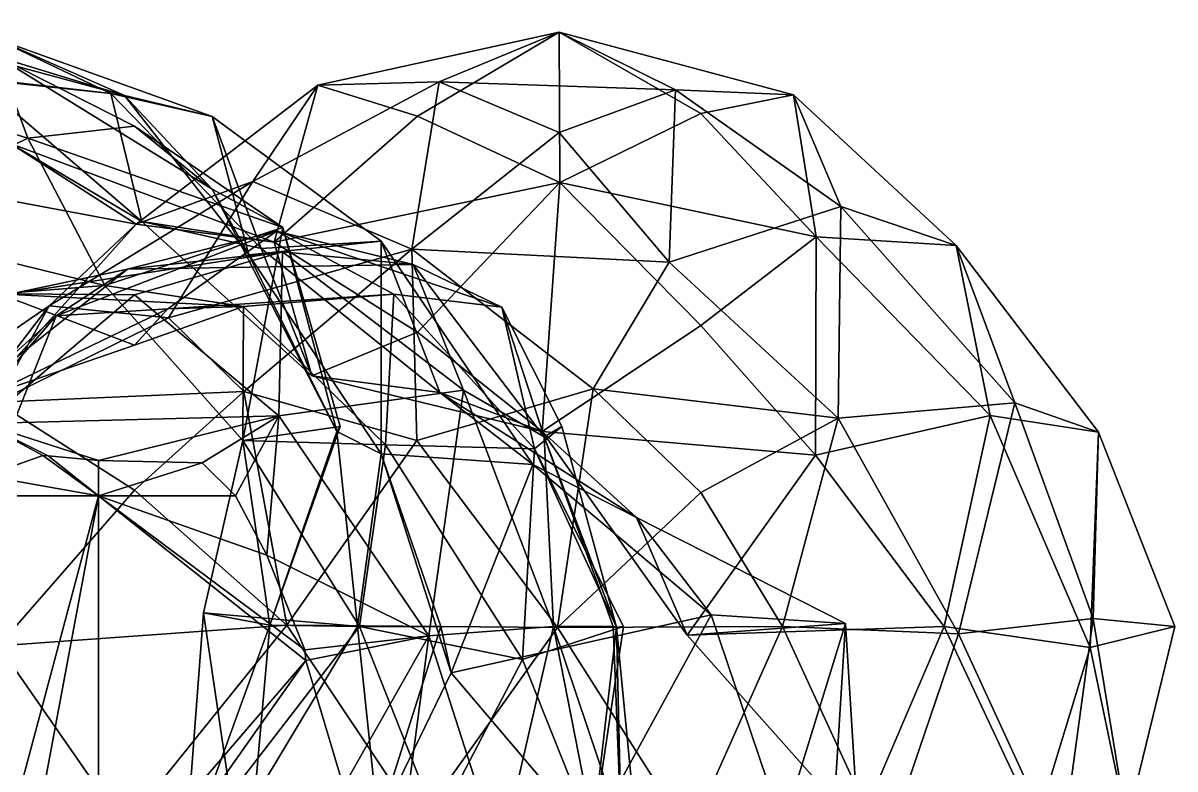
# Model space of a CAD drawing. Extents: x 290083 to 295691, y 4553739 to 4561622.
# Drawn here: x 290263.3 to 290365.8, y 4561388.8 to 4561455.2 of the extents above; entities that cross this region are included whole.
import ezdxf

# ---------------------------------------------------------------- set-up
doc = ezdxf.new("R2010")
doc.units = 0
doc.layers.add('Au_ppm_Pref_-_0_3', color=7, linetype='CONTINUOUS')

msp = doc.modelspace()

# ---------------------------------------------------------------- linework, layer by layer
at = {"layer": 'Au_ppm_Pref_-_0_3'}
for points in [[(290261, 4561452.15, 1597.88), (290248.52, 4561455.16, 1591.64), (290272.31, 4561448.72, 1591.9)], [(290272.31, 4561448.72, 1591.9), (290248.52, 4561455.16, 1591.64), (290260.7, 4561453.81, 1585.74)], [(290298.41, 4561446.88, 1565.31), (290289.52, 4561449.64, 1562.04), (290311, 4561454.34, 1562.05)], [(290311, 4561454.34, 1562.05), (290289.52, 4561449.64, 1562.04), (290300.33, 4561449.94, 1556.85)], [(290311, 4561454.34, 1562.05), (290311.06, 4561440.97, 1569), (290298.41, 4561446.88, 1565.31)], [(290311, 4561454.34, 1562.05), (290300.33, 4561449.94, 1556.85), (290321.37, 4561449.21, 1556.94)], [(290323.61, 4561447.11, 1565.39), (290311.06, 4561440.97, 1569), (290311, 4561454.34, 1562.05)], [(290311, 4561454.34, 1562.05), (290331.88, 4561448.77, 1562.04), (290323.61, 4561447.11, 1565.39)], [(290331.88, 4561448.77, 1562.04), (290311, 4561454.34, 1562.05), (290321.37, 4561449.21, 1556.94)], [(290247.48, 4561451.4, 1579.77), (290271.09, 4561448.88, 1580.87), (290260.7, 4561453.81, 1585.74)], [(290272.31, 4561448.72, 1591.9), (290260.7, 4561453.81, 1585.74), (290280.13, 4561446.85, 1585.8)], [(290280.13, 4561446.85, 1585.8), (290260.7, 4561453.81, 1585.74), (290271.09, 4561448.88, 1580.87)], [(290261, 4561452.15, 1597.88), (290263.71, 4561444.91, 1604.77), (290250.84, 4561448.87, 1602.95)], [(290280.13, 4561440.37, 1597.68), (290273.21, 4561445.98, 1600.65), (290261, 4561452.15, 1597.88)], [(290280.13, 4561440.37, 1597.68), (290261, 4561452.15, 1597.88), (290272.31, 4561448.72, 1591.9)], [(290261, 4561452.15, 1597.88), (290273.21, 4561445.98, 1600.65), (290263.71, 4561444.91, 1604.77)], [(290258.97, 4561450.29, 1574.68), (290271.09, 4561448.88, 1580.87), (290247.48, 4561451.4, 1579.77)], [(290262.17, 4561444.45, 1568.12), (290273.86, 4561437.51, 1573.82), (290258.97, 4561450.29, 1574.68)], [(290258.97, 4561450.29, 1574.68), (290273.86, 4561437.51, 1573.82), (290271.09, 4561448.88, 1580.87)], [(290285.64, 4561435.67, 1567.99), (290273.36, 4561437.27, 1562.1), (290289.52, 4561449.64, 1562.04)], [(290289.52, 4561449.64, 1562.04), (290273.36, 4561437.27, 1562.1), (290283.73, 4561441.05, 1555.91)], [(290300.33, 4561449.94, 1556.85), (290289.52, 4561449.64, 1562.04), (290283.73, 4561441.05, 1555.91)], [(290300.33, 4561449.94, 1556.85), (290283.73, 4561441.05, 1555.91), (290297.9, 4561435.04, 1550.93)], [(290298.41, 4561446.88, 1565.31), (290285.64, 4561435.67, 1567.99), (290289.52, 4561449.64, 1562.04)], [(290300.33, 4561449.94, 1556.85), (290297.9, 4561435.04, 1550.93), (290311.01, 4561445.41, 1553.32)], [(290300.33, 4561449.94, 1556.85), (290311.01, 4561445.41, 1553.32), (290321.37, 4561449.21, 1556.94)], [(290320.8, 4561433.88, 1551.08), (290321.37, 4561449.21, 1556.94), (290311.01, 4561445.41, 1553.32)], [(290320.8, 4561433.88, 1551.08), (290336.1, 4561438.83, 1555.81), (290321.37, 4561449.21, 1556.94)], [(290331.88, 4561448.77, 1562.04), (290321.37, 4561449.21, 1556.94), (290336.1, 4561438.83, 1555.81)], [(290250.84, 4561448.87, 1602.95), (290263.71, 4561444.91, 1604.77), (290248.09, 4561437.31, 1609.58)], [(290280.13, 4561446.85, 1585.8), (290271.09, 4561448.88, 1580.87), (290284.48, 4561435.11, 1579.76)], [(290271.09, 4561448.88, 1580.87), (290273.86, 4561437.51, 1573.82), (290284.48, 4561435.11, 1579.76)], [(290280.13, 4561440.37, 1597.68), (290272.31, 4561448.72, 1591.9), (290283.37, 4561434.54, 1592.03)], [(290283.37, 4561434.54, 1592.03), (290272.31, 4561448.72, 1591.9), (290280.13, 4561446.85, 1585.8)], [(290333.9, 4561436.13, 1567.63), (290323.61, 4561447.11, 1565.39), (290331.88, 4561448.77, 1562.04)], [(290333.9, 4561436.13, 1567.63), (290331.88, 4561448.77, 1562.04), (290346.35, 4561435.37, 1560.85)], [(290346.35, 4561435.37, 1560.85), (290331.88, 4561448.77, 1562.04), (290336.1, 4561438.83, 1555.81)], [(290333.9, 4561436.13, 1567.63), (290311.06, 4561440.97, 1569), (290323.61, 4561447.11, 1565.39)], [(290286.41, 4561436.96, 1603.9), (290263.71, 4561444.91, 1604.77), (290273.21, 4561445.98, 1600.65)], [(290280.13, 4561440.37, 1597.68), (290286.41, 4561436.96, 1603.9), (290273.21, 4561445.98, 1600.65)], [(290283.37, 4561434.54, 1592.03), (290280.13, 4561446.85, 1585.8), (290295.16, 4561435.75, 1585.8)], [(290295.16, 4561435.75, 1585.8), (290280.13, 4561446.85, 1585.8), (290284.48, 4561435.11, 1579.76)], [(290298.41, 4561446.88, 1565.31), (290311.06, 4561440.97, 1569), (290285.64, 4561435.67, 1567.99)], [(290270.57, 4561431.8, 1608.91), (290248.09, 4561437.31, 1609.58), (290263.71, 4561444.91, 1604.77)], [(290270.57, 4561431.8, 1608.91), (290263.71, 4561444.91, 1604.77), (290286.41, 4561436.96, 1603.9)], [(290320.8, 4561433.88, 1551.08), (290311.01, 4561445.41, 1553.32), (290297.9, 4561435.04, 1550.93)], [(290262.17, 4561444.45, 1568.12), (290249.36, 4561441.75, 1560.91), (290273.36, 4561437.27, 1562.1)], [(290285.64, 4561435.67, 1567.99), (290273.86, 4561437.51, 1573.82), (290262.17, 4561444.45, 1568.12)], [(290285.64, 4561435.67, 1567.99), (290262.17, 4561444.45, 1568.12), (290273.36, 4561437.27, 1562.1)], [(290273.36, 4561437.27, 1562.1), (290249.36, 4561441.75, 1560.91), (290258.56, 4561420.86, 1560.54)], [(290273.36, 4561437.27, 1562.1), (290265.61, 4561430, 1556.1), (290283.73, 4561441.05, 1555.91)], [(290276.24, 4561428.93, 1551.45), (290283.73, 4561441.05, 1555.91), (290265.61, 4561430, 1556.1)], [(290297.9, 4561435.04, 1550.93), (290283.73, 4561441.05, 1555.91), (290276.24, 4561428.93, 1551.45)], [(290285.64, 4561435.67, 1567.99), (290311.06, 4561440.97, 1569), (290298.41, 4561427.65, 1570.78)], [(290298.41, 4561427.65, 1570.78), (290311.06, 4561440.97, 1569), (290309.49, 4561418.82, 1573.53)], [(290309.49, 4561418.82, 1573.53), (290311.06, 4561440.97, 1569), (290323.61, 4561428.23, 1570.97)], [(290323.61, 4561428.23, 1570.97), (290311.06, 4561440.97, 1569), (290333.9, 4561436.13, 1567.63)], [(290291.23, 4561418.81, 1597.68), (290286.41, 4561436.96, 1603.9), (290280.13, 4561440.37, 1597.68)], [(290291.23, 4561418.81, 1597.68), (290280.13, 4561440.37, 1597.68), (290283.37, 4561434.54, 1592.03)], [(290335.86, 4561419.99, 1550.84), (290336.1, 4561438.83, 1555.81), (290320.8, 4561433.88, 1551.08)], [(290335.86, 4561419.99, 1550.84), (290351.59, 4561421.36, 1555.41), (290336.1, 4561438.83, 1555.81)], [(290336.1, 4561438.83, 1555.81), (290351.59, 4561421.36, 1555.41), (290346.35, 4561435.37, 1560.85)], [(290270.57, 4561431.8, 1608.91), (290261.15, 4561431.07, 1614.89), (290248.09, 4561437.31, 1609.58)], [(290273.36, 4561437.27, 1562.1), (290258.56, 4561420.86, 1560.54), (290265.61, 4561430, 1556.1)], [(290270.57, 4561431.8, 1608.91), (290286.41, 4561436.96, 1603.9), (290282.85, 4561418, 1610.05)], [(290288.99, 4561423.76, 1573.92), (290284.48, 4561435.11, 1579.76), (290273.86, 4561437.51, 1573.82)], [(290288.99, 4561423.76, 1573.92), (290273.86, 4561437.51, 1573.82), (290285.64, 4561435.67, 1567.99)], [(290282.85, 4561418, 1610.05), (290286.41, 4561436.96, 1603.9), (290291.52, 4561419.25, 1602.17)], [(290291.23, 4561418.81, 1597.68), (290291.52, 4561419.25, 1602.17), (290286.41, 4561436.96, 1603.9)], [(290266.24, 4561429.11, 1627.37), (290285.85, 4561436.65, 1627.35), (290272.59, 4561433.27, 1633.35)], [(290285.85, 4561436.65, 1627.35), (290266.24, 4561429.11, 1627.37), (290276.16, 4561429.74, 1622.49)], [(290272.59, 4561433.27, 1633.35), (290285.85, 4561436.65, 1627.35), (290298.01, 4561433.68, 1633.59)], [(290276.16, 4561429.74, 1622.49), (290296.28, 4561431.04, 1622.44), (290285.85, 4561436.65, 1627.35)], [(290283.37, 4561434.54, 1592.03), (290295.16, 4561435.75, 1585.8), (290295.15, 4561416.81, 1591.54)], [(290284.48, 4561435.11, 1579.76), (290300.4, 4561422.27, 1580.03), (290295.16, 4561435.75, 1585.8)], [(290298.41, 4561427.65, 1570.78), (290288.99, 4561423.76, 1573.92), (290285.64, 4561435.67, 1567.99)], [(290296.28, 4561431.04, 1622.44), (290305.91, 4561429.87, 1627.37), (290285.85, 4561436.65, 1627.35)], [(290285.85, 4561436.65, 1627.35), (290305.91, 4561429.87, 1627.37), (290298.01, 4561433.68, 1633.59)], [(290308.68, 4561415.88, 1585.16), (290295.15, 4561416.81, 1591.54), (290295.16, 4561435.75, 1585.8)], [(290308.68, 4561415.88, 1585.16), (290295.16, 4561435.75, 1585.8), (290300.4, 4561422.27, 1580.03)], [(290333.83, 4561416.7, 1571.95), (290323.61, 4561428.23, 1570.97), (290333.9, 4561436.13, 1567.63)], [(290333.83, 4561416.7, 1571.95), (290333.9, 4561436.13, 1567.63), (290349.39, 4561420.22, 1567.72)], [(290346.35, 4561435.37, 1560.85), (290349.39, 4561420.22, 1567.72), (290333.9, 4561436.13, 1567.63)], [(290262.22, 4561431.05, 1638), (290286.39, 4561434.79, 1639.12), (290273.21, 4561430.97, 1643.16)], [(290262.22, 4561431.05, 1638), (290272.59, 4561433.27, 1633.35), (290286.39, 4561434.79, 1639.12)], [(290272.59, 4561433.27, 1633.35), (290298.01, 4561433.68, 1633.59), (290286.39, 4561434.79, 1639.12)], [(290273.21, 4561430.97, 1643.16), (290286.39, 4561434.79, 1639.12), (290286.04, 4561420.19, 1645.27)], [(290297.9, 4561435.04, 1550.93), (290276.24, 4561428.93, 1551.45), (290282.95, 4561422.37, 1547.77)], [(290298.35, 4561418, 1546.31), (290297.9, 4561435.04, 1550.93), (290282.95, 4561422.37, 1547.77)], [(290288.99, 4561423.76, 1573.92), (290300.4, 4561422.27, 1580.03), (290284.48, 4561435.11, 1579.76)], [(290286.39, 4561434.79, 1639.12), (290302.5, 4561422.49, 1640.36), (290286.04, 4561420.19, 1645.27)], [(290286.39, 4561434.79, 1639.12), (290298.01, 4561433.68, 1633.59), (290302.5, 4561422.49, 1640.36)], [(290320.8, 4561433.88, 1551.08), (290297.9, 4561435.04, 1550.93), (290314.04, 4561422.62, 1547.61)], [(290297.9, 4561435.04, 1550.93), (290298.35, 4561418, 1546.31), (290314.04, 4561422.62, 1547.61)], [(290359.03, 4561418.75, 1561.38), (290349.39, 4561420.22, 1567.72), (290346.35, 4561435.37, 1560.85)], [(290351.59, 4561421.36, 1555.41), (290359.03, 4561418.75, 1561.38), (290346.35, 4561435.37, 1560.85)], [(290291.23, 4561418.81, 1597.68), (290283.37, 4561434.54, 1592.03), (290295.15, 4561416.81, 1591.54)], [(290298.01, 4561433.68, 1633.59), (290309.67, 4561418.34, 1633.2), (290302.5, 4561422.49, 1640.36)], [(290298.01, 4561433.68, 1633.59), (290305.91, 4561429.87, 1627.37), (290309.67, 4561418.34, 1633.2)], [(290314.04, 4561422.62, 1547.61), (290335.86, 4561419.99, 1550.84), (290320.8, 4561433.88, 1551.08)], [(290262.22, 4561431.05, 1638), (290258.03, 4561421.74, 1632.49), (290272.59, 4561433.27, 1633.35)], [(290258.03, 4561421.74, 1632.49), (290266.24, 4561429.11, 1627.37), (290272.59, 4561433.27, 1633.35)], [(290270.57, 4561431.8, 1608.91), (290282.9, 4561429.93, 1616.51), (290261.15, 4561431.07, 1614.89)], [(290270.57, 4561431.8, 1608.91), (290282.85, 4561418, 1610.05), (290282.9, 4561429.93, 1616.51)], [(290262.22, 4561431.05, 1638), (290273.21, 4561430.97, 1643.16), (290259.74, 4561419.51, 1645.39)], [(290273.21, 4561430.97, 1643.16), (290286.04, 4561420.19, 1645.27), (290259.74, 4561419.51, 1645.39)], [(290273.21, 4561426.49, 1617.91), (290260.03, 4561421.94, 1621.34), (290261.15, 4561431.07, 1614.89)], [(290261.15, 4561431.07, 1614.89), (290282.9, 4561429.93, 1616.51), (290273.21, 4561426.49, 1617.91)], [(290282.9, 4561429.93, 1616.51), (290296.28, 4561431.04, 1622.44), (290276.16, 4561429.74, 1622.49)], [(290295.55, 4561417.63, 1615.93), (290296.28, 4561431.04, 1622.44), (290282.9, 4561429.93, 1616.51)], [(290295.55, 4561417.63, 1615.93), (290308.8, 4561417.28, 1622.17), (290296.28, 4561431.04, 1622.44)], [(290308.8, 4561417.28, 1622.17), (290305.91, 4561429.87, 1627.37), (290296.28, 4561431.04, 1622.44)], [(290248.61, 4561418.35, 1556.36), (290265.61, 4561430, 1556.1), (290258.56, 4561420.86, 1560.54)], [(290248.61, 4561418.35, 1556.36), (290260.92, 4561421.41, 1549.64), (290265.61, 4561430, 1556.1)], [(290266.24, 4561429.11, 1627.37), (290260.03, 4561421.94, 1621.34), (290276.16, 4561429.74, 1622.49)], [(290260.03, 4561421.94, 1621.34), (290273.21, 4561426.49, 1617.91), (290276.16, 4561429.74, 1622.49)], [(290265.61, 4561430, 1556.1), (290260.92, 4561421.41, 1549.64), (290276.24, 4561428.93, 1551.45)], [(290276.16, 4561429.74, 1622.49), (290273.21, 4561426.49, 1617.91), (290282.9, 4561429.93, 1616.51)], [(290282.85, 4561418, 1610.05), (290295.55, 4561417.63, 1615.93), (290282.9, 4561429.93, 1616.51)], [(290308.8, 4561417.28, 1622.17), (290311.26, 4561419.25, 1627.37), (290305.91, 4561429.87, 1627.37)], [(290309.67, 4561418.34, 1633.2), (290305.91, 4561429.87, 1627.37), (290311.26, 4561419.25, 1627.37)], [(290262.31, 4561419.25, 1627.37), (290266.24, 4561429.11, 1627.37), (290258.03, 4561421.74, 1632.49)], [(290262.31, 4561419.25, 1627.37), (290260.03, 4561421.94, 1621.34), (290266.24, 4561429.11, 1627.37)], [(290276.24, 4561428.93, 1551.45), (290260.92, 4561421.41, 1549.64), (290282.95, 4561422.37, 1547.77)], [(290309.49, 4561418.82, 1573.53), (290288.99, 4561423.76, 1573.92), (290298.41, 4561427.65, 1570.78)], [(290333.83, 4561416.7, 1571.95), (290309.49, 4561418.82, 1573.53), (290323.61, 4561428.23, 1570.97)], [(290309.49, 4561418.82, 1573.53), (290300.4, 4561422.27, 1580.03), (290288.99, 4561423.76, 1573.92)], [(290273.21, 4561413.59, 1546.11), (290282.95, 4561422.37, 1547.77), (290260.92, 4561421.41, 1549.64)], [(290273.21, 4561413.59, 1546.11), (290286.77, 4561401.57, 1544.18), (290282.95, 4561422.37, 1547.77)], [(290282.95, 4561422.37, 1547.77), (290286.77, 4561401.57, 1544.18), (290298.35, 4561418, 1546.31)], [(290302.5, 4561422.49, 1640.36), (290299.42, 4561400.63, 1646.04), (290286.04, 4561420.19, 1645.27)], [(290314.04, 4561422.62, 1547.61), (290298.35, 4561418, 1546.31), (290310.87, 4561401.36, 1544.37)], [(290310.52, 4561401.44, 1639.34), (290299.42, 4561400.63, 1646.04), (290302.5, 4561422.49, 1640.36)], [(290310.52, 4561401.44, 1639.34), (290302.5, 4561422.49, 1640.36), (290309.67, 4561418.34, 1633.2)], [(290310.87, 4561401.36, 1544.37), (290323.61, 4561413.38, 1546.18), (290314.04, 4561422.62, 1547.61)], [(290314.04, 4561422.62, 1547.61), (290323.61, 4561413.38, 1546.18), (290335.86, 4561419.99, 1550.84)], [(290261.1, 4561399.73, 1545.78), (290273.21, 4561413.59, 1546.11), (290260.92, 4561421.41, 1549.64)], [(290308.68, 4561415.88, 1585.16), (290300.4, 4561422.27, 1580.03), (290317.89, 4561411.16, 1579.86)], [(290317.89, 4561411.16, 1579.86), (290300.4, 4561422.27, 1580.03), (290309.49, 4561418.82, 1573.53)], [(290346.56, 4561400.81, 1551.25), (290351.59, 4561421.36, 1555.41), (290335.86, 4561419.99, 1550.84)], [(290346.56, 4561400.81, 1551.25), (290358.55, 4561402.18, 1556.26), (290351.59, 4561421.36, 1555.41)], [(290358.55, 4561402.18, 1556.26), (290359.03, 4561418.75, 1561.38), (290351.59, 4561421.36, 1555.41)], [(290259.74, 4561419.51, 1645.39), (290286.04, 4561420.19, 1645.27), (290270, 4561416.23, 1646.99)], [(290259.74, 4561419.51, 1645.39), (290265.05, 4561416.68, 1646.74), (290259.94, 4561414.85, 1646.5)], [(290265.51, 4561416.63, 1646.77), (290265.05, 4561416.68, 1646.74), (290259.74, 4561419.51, 1645.39)], [(290270, 4561416.23, 1646.99), (290265.51, 4561416.63, 1646.77), (290259.74, 4561419.51, 1645.39)], [(290279.24, 4561416.02, 1647.15), (290270, 4561416.23, 1646.99), (290286.04, 4561420.19, 1645.27)], [(290282.2, 4561413.07, 1647.22), (290279.24, 4561416.02, 1647.15), (290286.04, 4561420.19, 1645.27)], [(290284.99, 4561407.79, 1647.76), (290282.2, 4561413.07, 1647.22), (290286.04, 4561420.19, 1645.27)], [(290285.26, 4561401.57, 1603.64), (290282.85, 4561418, 1610.05), (290291.52, 4561419.25, 1602.17)], [(290299.42, 4561400.63, 1646.04), (290284.99, 4561407.79, 1647.76), (290286.04, 4561420.19, 1645.27)], [(290285.26, 4561401.57, 1603.64), (290291.52, 4561419.25, 1602.17), (290291.23, 4561418.81, 1597.68)], [(290308.8, 4561417.28, 1622.17), (290316.12, 4561401.38, 1627.18), (290311.26, 4561419.25, 1627.37)], [(290309.67, 4561418.34, 1633.2), (290311.26, 4561419.25, 1627.37), (290316.12, 4561401.38, 1627.18)], [(290335.86, 4561419.99, 1550.84), (290323.61, 4561413.38, 1546.18), (290330.89, 4561401.44, 1546.73)], [(290346.56, 4561400.81, 1551.25), (290335.86, 4561419.99, 1550.84), (290330.89, 4561401.44, 1546.73)], [(290333.83, 4561416.7, 1571.95), (290349.39, 4561420.22, 1567.72), (290345.29, 4561401.44, 1572.26)], [(290345.29, 4561401.44, 1572.26), (290349.39, 4561420.22, 1567.72), (290358.28, 4561399.57, 1567.66)], [(290358.28, 4561399.57, 1567.66), (290349.39, 4561420.22, 1567.72), (290359.03, 4561418.75, 1561.38)], [(290285.26, 4561401.57, 1603.64), (290291.23, 4561418.81, 1597.68), (290293.07, 4561401.44, 1596.37)], [(290293.07, 4561401.44, 1596.37), (290291.23, 4561418.81, 1597.68), (290295.15, 4561416.81, 1591.54)], [(290322.41, 4561400.68, 1574), (290317.89, 4561411.16, 1579.86), (290309.49, 4561418.82, 1573.53)], [(290322.41, 4561400.68, 1574), (290309.49, 4561418.82, 1573.53), (290333.83, 4561416.7, 1571.95)], [(290310.52, 4561401.44, 1639.34), (290309.67, 4561418.34, 1633.2), (290315.81, 4561401.44, 1633.31)], [(290309.67, 4561418.34, 1633.2), (290316.12, 4561401.38, 1627.18), (290315.81, 4561401.44, 1633.31)], [(290365.83, 4561401.44, 1562.04), (290358.28, 4561399.57, 1567.66), (290359.03, 4561418.75, 1561.38)], [(290365.83, 4561401.44, 1562.04), (290359.03, 4561418.75, 1561.38), (290358.55, 4561402.18, 1556.26)], [(290293.23, 4561401.44, 1612), (290282.85, 4561418, 1610.05), (290279.36, 4561402.68, 1609.56)], [(290285.26, 4561401.57, 1603.64), (290279.36, 4561402.68, 1609.56), (290282.85, 4561418, 1610.05)], [(290293.23, 4561401.44, 1612), (290295.55, 4561417.63, 1615.93), (290282.85, 4561418, 1610.05)], [(290310.87, 4561401.36, 1544.37), (290298.35, 4561418, 1546.31), (290286.77, 4561401.57, 1544.18)], [(290293.23, 4561401.44, 1612), (290307.74, 4561398.53, 1616.79), (290295.55, 4561417.63, 1615.93)], [(290307.74, 4561398.53, 1616.79), (290308.8, 4561417.28, 1622.17), (290295.55, 4561417.63, 1615.93)], [(290307.74, 4561398.53, 1616.79), (290316.75, 4561401.44, 1621.44), (290308.8, 4561417.28, 1622.17)], [(290308.8, 4561417.28, 1622.17), (290316.75, 4561401.44, 1621.44), (290316.12, 4561401.38, 1627.18)], [(290270, 4561413.07, 1647.01), (290259.94, 4561414.85, 1646.5), (290265.05, 4561416.68, 1646.74)], [(290270, 4561413.07, 1647.01), (290265.05, 4561416.68, 1646.74), (290265.51, 4561416.63, 1646.77)], [(290270, 4561416.23, 1646.99), (290270, 4561413.07, 1647.01), (290265.51, 4561416.63, 1646.77)], [(290279.24, 4561416.02, 1647.15), (290270, 4561413.07, 1647.01), (290270, 4561416.23, 1646.99)], [(290300.49, 4561401.44, 1591.74), (290293.07, 4561401.44, 1596.37), (290295.15, 4561416.81, 1591.54)], [(290308.68, 4561415.88, 1585.16), (290301.4, 4561397.33, 1588.58), (290295.15, 4561416.81, 1591.54)], [(290295.15, 4561416.81, 1591.54), (290301.4, 4561397.33, 1588.58), (290300.49, 4561401.44, 1591.74)], [(290322.41, 4561400.68, 1574), (290333.83, 4561416.7, 1571.95), (290345.29, 4561401.44, 1572.26)], [(290270, 4561413.07, 1647.01), (290279.24, 4561416.02, 1647.15), (290282.2, 4561413.07, 1647.22)], [(290308.68, 4561415.88, 1585.16), (290324.54, 4561402.49, 1586), (290301.4, 4561397.33, 1588.58)], [(290317.89, 4561411.16, 1579.86), (290324.54, 4561402.49, 1586), (290308.68, 4561415.88, 1585.16)], [(290270, 4561413.07, 1647.01), (290240.19, 4561413.07, 1645.51), (290259.94, 4561414.85, 1646.5)], [(290261.1, 4561399.73, 1545.78), (290286.77, 4561401.57, 1544.18), (290273.21, 4561413.59, 1546.11)], [(290323.61, 4561413.38, 1546.18), (290310.87, 4561401.36, 1544.37), (290330.89, 4561401.44, 1546.73)], [(290261.25, 4561380.32, 1647.46), (290240.19, 4561413.07, 1645.51), (290270, 4561413.07, 1647.01)], [(290261.25, 4561380.32, 1647.46), (290270, 4561413.07, 1647.01), (290263.83, 4561380.07, 1647.6)], [(290263.83, 4561380.07, 1647.6), (290270, 4561413.07, 1647.01), (290270, 4561376.94, 1647.99)], [(290270, 4561376.94, 1647.99), (290270, 4561413.07, 1647.01), (290288.45, 4561398.42, 1648.68)], [(290270, 4561413.07, 1647.01), (290282.2, 4561413.07, 1647.22), (290284.99, 4561407.79, 1647.76)], [(290270, 4561413.07, 1647.01), (290284.99, 4561407.79, 1647.76), (290288.37, 4561399.37, 1648.59)], [(290270, 4561413.07, 1647.01), (290288.37, 4561399.37, 1648.59), (290288.45, 4561398.42, 1648.68)], [(290322.41, 4561400.68, 1574), (290336.49, 4561401.73, 1579.86), (290317.89, 4561411.16, 1579.86)], [(290324.54, 4561402.49, 1586), (290317.89, 4561411.16, 1579.86), (290336.49, 4561401.73, 1579.86)], [(290299.42, 4561400.63, 1646.04), (290288.37, 4561399.37, 1648.59), (290284.99, 4561407.79, 1647.76)], [(290277.69, 4561380.72, 1603.01), (290279.36, 4561402.68, 1609.56), (290285.26, 4561401.57, 1603.64)], [(290279.36, 4561402.68, 1609.56), (290277.69, 4561380.72, 1603.01), (290281.72, 4561386.54, 1611.31)], [(290293.23, 4561401.44, 1612), (290279.36, 4561402.68, 1609.56), (290281.72, 4561386.54, 1611.31)], [(290324.54, 4561402.49, 1586), (290313.78, 4561382.76, 1586.81), (290301.4, 4561397.33, 1588.58)], [(290324.54, 4561402.49, 1586), (290330.91, 4561383.62, 1583.3), (290313.78, 4561382.76, 1586.81)], [(290324.54, 4561402.49, 1586), (290336.49, 4561401.73, 1579.86), (290330.91, 4561383.62, 1583.3)], [(290346.56, 4561400.81, 1551.25), (290355.68, 4561381.01, 1555.25), (290358.55, 4561402.18, 1556.26)], [(290358.55, 4561402.18, 1556.26), (290355.68, 4561381.01, 1555.25), (290361.56, 4561383.91, 1562.01)], [(290365.83, 4561401.44, 1562.04), (290358.55, 4561402.18, 1556.26), (290361.56, 4561383.91, 1562.01)], [(290286.77, 4561401.57, 1544.18), (290261.1, 4561399.73, 1545.78), (290272.32, 4561383.63, 1543.97)], [(290298.49, 4561384.05, 1542.1), (290286.77, 4561401.57, 1544.18), (290272.32, 4561383.63, 1543.97)], [(290285.26, 4561401.57, 1603.64), (290283.88, 4561386.21, 1596.8), (290277.69, 4561380.72, 1603.01)], [(290293.23, 4561401.44, 1612), (290281.72, 4561386.54, 1611.31), (290300.14, 4561383.94, 1614.75)], [(290285.26, 4561401.57, 1603.64), (290293.07, 4561401.44, 1596.37), (290283.88, 4561386.21, 1596.8)], [(290283.88, 4561386.21, 1596.8), (290293.07, 4561401.44, 1596.37), (290294.9, 4561383.92, 1590.82)], [(290310.87, 4561401.36, 1544.37), (290286.77, 4561401.57, 1544.18), (290298.49, 4561384.05, 1542.1)], [(290300.49, 4561401.44, 1591.74), (290294.9, 4561383.92, 1590.82), (290293.07, 4561401.44, 1596.37)], [(290293.23, 4561401.44, 1612), (290300.14, 4561383.94, 1614.75), (290307.74, 4561398.53, 1616.79)], [(290300.49, 4561401.44, 1591.74), (290301.4, 4561397.33, 1588.58), (290294.9, 4561383.92, 1590.82)], [(290310.87, 4561401.36, 1544.37), (290298.49, 4561384.05, 1542.1), (290322.61, 4561382.88, 1544.67)], [(290310.52, 4561401.44, 1639.34), (290305.77, 4561380.87, 1644.83), (290299.42, 4561400.63, 1646.04)], [(290310.52, 4561401.44, 1639.34), (290314.01, 4561383.62, 1639.25), (290305.77, 4561380.87, 1644.83)], [(290307.74, 4561398.53, 1616.79), (290313.98, 4561382.92, 1621), (290316.75, 4561401.44, 1621.44)], [(290310.52, 4561401.44, 1639.34), (290316.53, 4561383.56, 1633.3), (290314.01, 4561383.62, 1639.25)], [(290310.52, 4561401.44, 1639.34), (290315.81, 4561401.44, 1633.31), (290316.53, 4561383.56, 1633.3)], [(290330.89, 4561401.44, 1546.73), (290310.87, 4561401.36, 1544.37), (290322.61, 4561382.88, 1544.67)], [(290313.98, 4561382.92, 1621), (290316.12, 4561401.38, 1627.18), (290316.75, 4561401.44, 1621.44)], [(290316.12, 4561401.38, 1627.18), (290313.98, 4561382.92, 1621), (290317.84, 4561383.62, 1627.37)], [(290316.53, 4561383.56, 1633.3), (290315.81, 4561401.44, 1633.31), (290316.12, 4561401.38, 1627.18)], [(290316.53, 4561383.56, 1633.3), (290316.12, 4561401.38, 1627.18), (290317.84, 4561383.62, 1627.37)], [(290337.62, 4561383.57, 1574.4), (290336.49, 4561401.73, 1579.86), (290322.41, 4561400.68, 1574)], [(290322.41, 4561400.68, 1574), (290345.29, 4561401.44, 1572.26), (290337.62, 4561383.57, 1574.4)], [(290340.02, 4561381.61, 1548.8), (290330.89, 4561401.44, 1546.73), (290322.61, 4561382.88, 1544.67)], [(290346.56, 4561400.81, 1551.25), (290330.89, 4561401.44, 1546.73), (290340.02, 4561381.61, 1548.8)], [(290330.91, 4561383.62, 1583.3), (290336.49, 4561401.73, 1579.86), (290335.37, 4561383.62, 1579.86)], [(290336.49, 4561401.73, 1579.86), (290337.62, 4561383.57, 1574.4), (290335.37, 4561383.62, 1579.86)], [(290337.62, 4561383.57, 1574.4), (290345.29, 4561401.44, 1572.26), (290353.51, 4561383.92, 1569.24)], [(290346.56, 4561400.81, 1551.25), (290340.02, 4561381.61, 1548.8), (290355.68, 4561381.01, 1555.25)], [(290353.51, 4561383.92, 1569.24), (290345.29, 4561401.44, 1572.26), (290358.28, 4561399.57, 1567.66)], [(290365.83, 4561401.44, 1562.04), (290361.56, 4561383.91, 1562.01), (290358.28, 4561399.57, 1567.66)], [(290288.37, 4561399.37, 1648.59), (290299.42, 4561400.63, 1646.04), (290288.45, 4561398.42, 1648.68)], [(290299.42, 4561400.63, 1646.04), (290291.81, 4561387.2, 1649.22), (290288.45, 4561398.42, 1648.68)], [(290299.42, 4561400.63, 1646.04), (290296.65, 4561379.73, 1649.01), (290291.81, 4561387.2, 1649.22)], [(290305.77, 4561380.87, 1644.83), (290296.65, 4561379.73, 1649.01), (290299.42, 4561400.63, 1646.04)], [(290261.1, 4561399.73, 1545.78), (290250.09, 4561385.6, 1545.87), (290272.32, 4561383.63, 1543.97)], [(290353.51, 4561383.92, 1569.24), (290358.28, 4561399.57, 1567.66), (290361.56, 4561383.91, 1562.01)], [(290272.56, 4561375.88, 1648.2), (290270, 4561376.94, 1647.99), (290288.45, 4561398.42, 1648.68)], [(290291.81, 4561387.2, 1649.22), (290272.56, 4561375.88, 1648.2), (290288.45, 4561398.42, 1648.68)], [(290313.98, 4561382.92, 1621), (290307.74, 4561398.53, 1616.79), (290300.14, 4561383.94, 1614.75)], [(290301.4, 4561397.33, 1588.58), (290313.78, 4561382.76, 1586.81), (290294.9, 4561383.92, 1590.82)]]:
    msp.add_3dface(points, dxfattribs=at)

doc.saveas('drawing.dxf')
